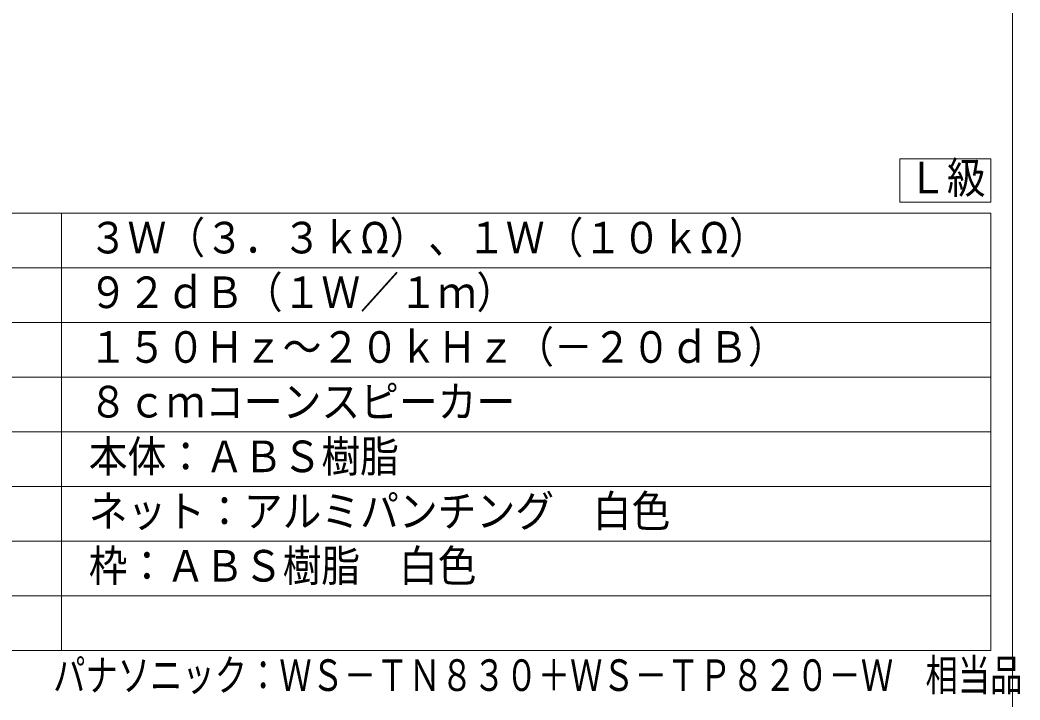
# Model space of a CAD drawing. Units: millimetres on the paper. Extents: x -401 to 401, y -280 to 280.
# Drawn here: x -219.8 to -128.3, y 0.5 to 62.7 of the extents above; entities that cross this region are included whole.
import ezdxf
from ezdxf.enums import TextEntityAlignment as Align

# ---------------------------------------------------------------- set-up
doc = ezdxf.new("R2010")
doc.units = ezdxf.units.MM
for name, color, linetype, lineweight in [('0-1_WAKU', 4, 'Continuous', 9), ('0-3_WAKU-M', 7, 'Continuous', 9), ('0-7_MOJI1', 7, 'Continuous', 9)]:
    doc.layers.add(name, color=color, linetype=linetype, lineweight=lineweight)
doc.layers.add('0-8_相当品', color=4, linetype='Continuous')
doc.styles.add('ＭＳ ゴシック', font='')
doc.styles.get('ＭＳ ゴシック').set_extended_font_data('MS Gothic')

msp = doc.modelspace()

# ---------------------------------------------------------------- linework, layer by layer
at = {"layer": '0-1_WAKU', "color": 3}
for p, q in [((-255.989, 45.017), (-130.989, 45.017)), ((-215.989, 5.017), (-215.989, 45.017)), ((-130.989, 5.017), (-130.989, 45.017)), ((-255.989, 5.017), (-130.989, 5.017))]:
    msp.add_line(p, q, dxfattribs=at)
at = {"layer": '0-1_WAKU'}
for p, q in [((-130.989, 40.017), (-255.989, 40.017)), ((-130.989, 35.017), (-255.989, 35.017)), ((-130.989, 30.017), (-255.989, 30.017)), ((-255.989, 25.017), (-130.989, 25.017)), ((-255.989, 20.017), (-130.989, 20.017)), ((-255.989, 15.017), (-130.989, 15.017)), ((-255.989, 10.017), (-130.989, 10.017))]:
    msp.add_line(p, q, dxfattribs=at)
at = {"layer": '0-3_WAKU-M'}
msp.add_line((-128.989, 240.017), (-128.989, -239.983), dxfattribs=at)
at = {"layer": '0-7_MOJI1'}
msp.add_lwpolyline([(-139.31, 49.984), (-130.989, 49.984), (-130.989, 46.017), (-139.31, 46.017)], close=True, dxfattribs=at)

# ---------------------------------------------------------------- texts
at = {"layer": '0-7_MOJI1', "style": 'ＭＳ ゴシック', "width": 0.9}
for s, p in [('Ｌ級', (-138.549, 45.946)), ('３Ｗ（３．３ｋΩ）、１Ｗ（１０ｋΩ）', (-213.489, 40.462)), ('９２ｄＢ（１Ｗ／１ｍ）', (-213.489, 35.462)), ('１５０Ｈｚ～２０ｋＨｚ（－２０ｄＢ）', (-213.489, 30.462)), ('８ｃｍコーンスピーカー', (-213.489, 25.462)), ('本体：ＡＢＳ樹脂', (-213.489, 20.462)), ('ネット：アルミパンチング\u3000白色', (-213.489, 15.462)), ('枠：ＡＢＳ樹脂\u3000白色', (-213.489, 10.462))]:
    msp.add_text(s, height=2.889, dxfattribs=at).set_placement(p, align=Align.BOTTOM_LEFT)
at = {"layer": '0-8_相当品', "style": 'ＭＳ ゴシック', "width": 0.75}
msp.add_text('パナソニック：ＷＳ－ＴＮ８３０＋ＷＳ－ＴＰ８２０－Ｗ\u3000相当品', height=2.889, dxfattribs=at).set_placement((-216.749, 0.462), align=Align.BOTTOM_LEFT)

doc.saveas('drawing.dxf')
